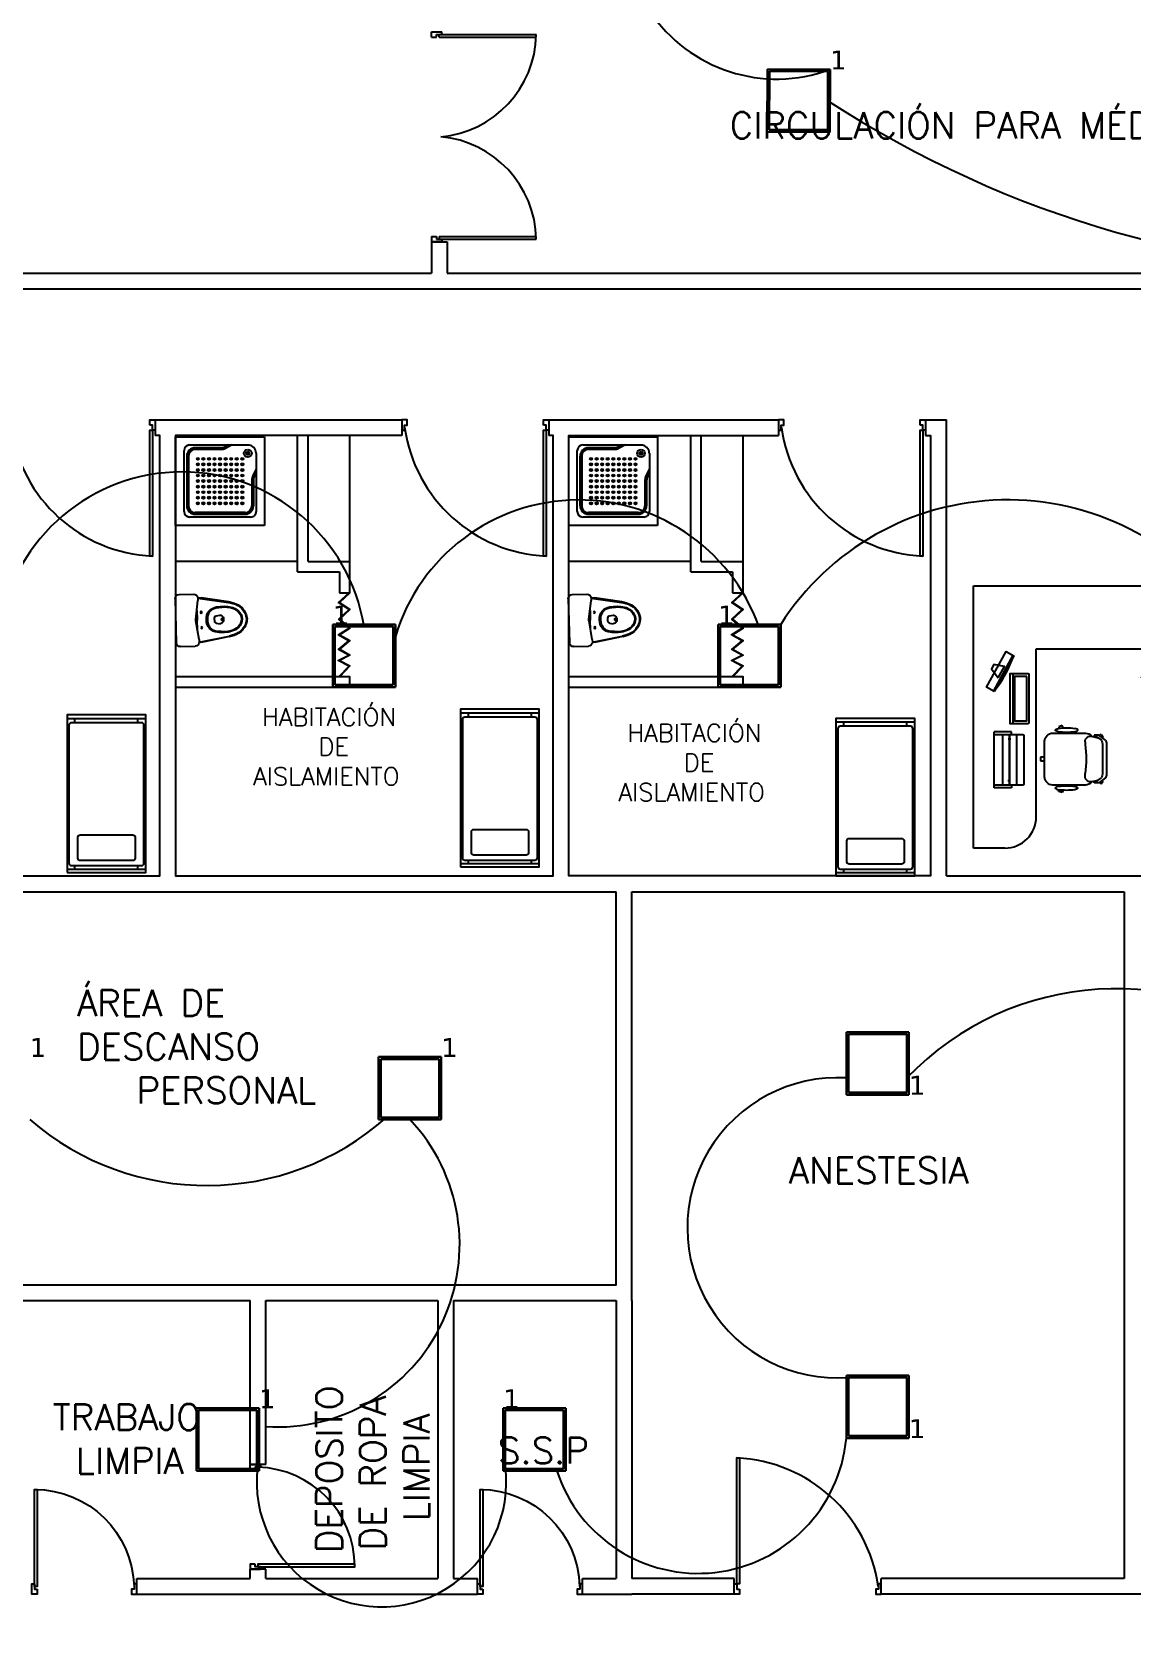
# Model space of a CAD drawing. Header units: metres. Extents: x -39 to 21688, y -24 to 9022.
# Drawn here: x 68.74 to 79.23, y 16.16 to 31.4 of the extents above; entities that cross this region are included whole.
import ezdxf

# ---------------------------------------------------------------- set-up
doc = ezdxf.new("R2010")
doc.units = ezdxf.units.M
doc.header["$MEASUREMENT"] = 0
for name, color, linetype in [('AN-TEXTO', 3, 'Continuous'), ('AR-MOBILIRIO', 1, 'Continuous'), ('AR-MUROS', 6, 'Continuous'), ('AR-PUERTAS', 2, 'Continuous'), ('AR-VENTANAS', 2, 'Continuous'), ('MOBILIARIO', 42, 'Continuous'), ('S.H.', 2, 'Continuous')]:
    doc.layers.add(name, color=color, linetype=linetype)
doc.layers.add('DLX_TERR_LUM', color=7, linetype='Continuous', true_color=0xffd400)
doc.layers.add('DLX_TERR_LUMKEY_IDX', color=7, linetype='Continuous', true_color=0x969696)
doc.layers.add('EQUIPO', color=1, linetype='Continuous', lineweight=0)
doc.styles.add('REGULAR-2.5', font='romans.shx', dxfattribs={"height": 2.5})
doc.styles.add('TableTextStyle', font='')
doc.styles.get('TableTextStyle').set_extended_font_data('VERDANA.TTF')

# ---------------------------------------------------------------- blocks, each defined once
blk = doc.blocks.new('AR-PUERTA 2')
at = {"layer": 'AR-PUERTAS', "linetype": 'Continuous'}
for points in [[(-1.354, -0.058), (-1.354, -0.008), (-1.329, -0.008), (-1.329, 0.042), (-1.379, 0.042), (-1.379, -0.058)], [(-0.029, -0.008), (-0.029, 0.042), (0.021, 0.042), (0.021, -0.058), (-0.004, -0.058), (-0.004, -0.008)], [(-0.004, -0.058), (-0.004, -1.258), (-0.029, -1.258), (-0.029, -0.058)]]:
    blk.add_lwpolyline(points, close=True, dxfattribs=at)
blk.add_arc((0.061, 0.169), 1.428, 188.1236, 267.3924, dxfattribs=at)
blk = doc.blocks.new('31643339')
at = {"layer": 'AR-MOBILIRIO'}
for p, q in [((0.038, 0.5), (0.038, -0.5)), ((1.95, 0.5), (1.95, -0.5)), ((0.038, 0.4), (0.087, 0.4)), ((1.9, 0.4), (1.95, 0.4)), ((0.038, -0.4), (0.087, -0.4)), ((1.9, -0.4), (1.95, -0.4))]:
    blk.add_line(p, q, dxfattribs=at)
blk.add_lwpolyline([(0, -0.5), (0, 0.5), (2, 0.5), (2, -0.5)], close=True, dxfattribs=at)
for points in [[(1.87, 0.475, -0.414214), (1.9, 0.445), (1.9, -0.445, -0.414214), (1.87, -0.475), (0.117, -0.475, -0.414214), (0.087, -0.445), (0.087, 0.445, -0.414214), (0.117, 0.475)], [(0.15, -0.332, 0.414214), (0.18, -0.362), (0.447, -0.362, 0.414214), (0.477, -0.332), (0.477, 0.333, 0.414214), (0.447, 0.363), (0.18, 0.363, 0.414214), (0.15, 0.333)]]:
    blk.add_lwpolyline(points, format="xyb", close=True, dxfattribs=at)
blk = doc.blocks.new('AR-PUERTA ACORDION')
at = {"layer": 'AR-PUERTAS'}
blk.add_lwpolyline([(-0.386, 0.049), (-0.288, -0.046), (-0.235, 0.057), (-0.185, -0.044), (-0.129, 0.054), (-0.046, -0.045), (0.01, 0.056), (0.073, -0.046), (0.158, 0.053), (0.252, -0.046), (0.317, 0.054), (0.41, -0.047), (0.41, -0.054), (0.318, 0.046), (0.253, -0.054), (0.158, 0.046), (0.072, -0.054), (0.01, 0.046), (-0.045, -0.054), (-0.128, 0.046), (-0.185, -0.054), (-0.235, 0.046), (-0.287, -0.054), (-0.39, 0.046)], close=True, dxfattribs=at)
blk = doc.blocks.new('O-27')
for p, q in [((-0.385, 0.173), (-0.385, -0.289)), ((-0.103, 0.183), (-0.375, 0.183)), ((-0.315, 0.183), (-0.315, -0.299)), ((-0.269, 0.183), (-0.269, 0.209)), ((-0.269, 0.209), (-0.103, 0.209)), ((-0.25, 0.183), (-0.25, 0.15)), ((-0.247, 0.183), (-0.247, 0.15)), ((-0.186, -0.299), (-0.186, 0.183)), ((-0.103, -0.324), (-0.103, 0.209)), ((-0.253, 0.15), (-0.253, 0.133)), ((-0.242, 0.15), (-0.253, 0.15)), ((-0.242, 0.133), (-0.253, 0.133)), ((-0.25, 0.133), (-0.25, -0.248)), ((-0.247, 0.133), (-0.247, -0.248)), ((-0.242, 0.15), (-0.242, 0.133)), ((-0.375, -0.299), (-0.103, -0.299)), ((-0.269, -0.299), (-0.269, -0.324)), ((-0.242, -0.248), (-0.253, -0.248)), ((-0.253, -0.265), (-0.253, -0.248)), ((-0.242, -0.265), (-0.253, -0.265)), ((-0.25, -0.265), (-0.25, -0.299)), ((-0.247, -0.265), (-0.247, -0.299)), ((-0.242, -0.265), (-0.242, -0.248)), ((-0.269, -0.324), (-0.103, -0.324))]:
    blk.add_line(p, q)
for centre, start, end in [((-0.375, 0.173), 90, 180), ((-0.375, -0.289), 180, 270)]:
    blk.add_arc(centre, 0.01, start, end)
blk = doc.blocks.new('A$C43F37C80')
at = {"layer": 'AR-MOBILIRIO'}
blk.add_line((0.15, 0.482), (0.15, 0), dxfattribs=at)
blk.add_lwpolyline([(0, 0.01), (0, 0.472, -0.414214), (0.01, 0.482), (0.18, 0.482), (0.18, 0), (0.01, 0, -0.414214), (0, 0.01, -1)], format="xyb", dxfattribs=at)
blk.add_lwpolyline([(0.02, 0.03), (0.136, 0.03), (0.136, 0.452), (0.02, 0.452)], close=True, dxfattribs=at)
blk = doc.blocks.new('A$C714463F3')
at = {"layer": 'AR-MOBILIRIO'}
blk.add_line((0.007, 0.036), (0.194, 0.376), dxfattribs=at)
blk.add_lwpolyline([(0.186, 0.38), (0.26, 0.34), (0.073, 0), (0, 0.04), (0.186, 0.38)], dxfattribs=at)
blk.add_lwpolyline([(0.148, 0.251), (0.089, 0.143), (0.189, 0.125), (0.211, 0.165)], close=True, dxfattribs=at)
blk.add_arc((1.157, -0.374), 1.229, 142.1836, 160.3243, dxfattribs=at)
blk = doc.blocks.new('Silla Ejecutiva 001')
at = {"layer": 'AR-MOBILIRIO'}
for p, q in [((-0.016, 0.59), (-0.016, 0.631)), ((-0.016, 0.631), (0.017, 0.631)), ((0.017, 0.631), (0.017, 0.59)), ((-0.319, 0.422), (-0.308, 0.455)), ((-0.297, 0.415), (-0.319, 0.422)), ((-0.308, 0.455), (-0.294, 0.45)), ((-0.257, 0.436), (-0.247, 0.433)), ((-0.247, 0.398), (-0.254, 0.4)), ((0.258, 0.436), (0.248, 0.433)), ((0.248, 0.398), (0.255, 0.4)), ((0.309, 0.455), (0.295, 0.45)), ((0.298, 0.415), (0.32, 0.422)), ((0.32, 0.422), (0.309, 0.455)), ((-0.164, 0.204), (-0.138, 0.204)), ((0.164, 0.204), (0.138, 0.204)), ((-0.224, 0.07), (-0.238, 0.051)), ((-0.238, 0.051), (-0.211, 0.031)), ((-0.226, 0.117), (-0.21, 0.117)), ((-0.226, 0.117), (-0.179, 0.049)), ((-0.226, 0.072), (-0.226, 0.117)), ((-0.18, 0.01), (-0.226, 0.072)), ((-0.214, 0.133), (-0.202, 0.083)), ((-0.211, 0.031), (-0.203, 0.041)), ((-0.143, 0), (0.143, 0)), ((-0.133, 0.038), (0.133, 0.038)), ((0.226, 0.117), (0.179, 0.049)), ((0.18, 0.01), (0.226, 0.072)), ((0.214, 0.133), (0.202, 0.083)), ((0.211, 0.031), (0.203, 0.041)), ((0.226, 0.117), (0.21, 0.117)), ((0.238, 0.051), (0.211, 0.031)), ((0.224, 0.07), (0.238, 0.051)), ((0.226, 0.072), (0.226, 0.117))]:
    blk.add_line(p, q, dxfattribs=at)
for points in [[(0.248, 0.202), (0.248, 0.513, 0.414214), (0.171, 0.59), (-0.17, 0.59, 0.414214), (-0.247, 0.513), (-0.247, 0.202, 0.235066), (-0.216, 0.141, 0.235066)], [(0.216, 0.14, 0.240352), (0.248, 0.202)]]:
    blk.add_lwpolyline(points, format="xyb", dxfattribs=at)
for centre, radius, start, end in [((0.256, 0.381), 0.554, 171.8383, 188.1617), ((-0.808, 0.381), 0.554, 351.8383, 8.1617), ((0.809, 0.381), 0.554, 171.8383, 188.1617), ((-0.255, 0.381), 0.554, 351.8383, 8.1617), ((-0.167, 0.153), 0.051, 86.8491, 202.9184), ((0, 1.174), 0.979, 261.9043, 278.0957), ((0.167, 0.153), 0.051, 337.0816, 93.1509), ((-0.139, 0.085), 0.0846, 241.0116, 267.0775), ((-0.136, 0.129), 0.0906, 242.0679, 272.1656), ((0.136, 0.129), 0.0906, 267.8344, 297.9321), ((0.139, 0.085), 0.0846, 272.9225, 298.9884)]:
    blk.add_arc(centre, radius, start, end, dxfattribs=at)
for centre, major_axis in [((-0.276, 0.389), (0, 0.0994)), ((0.277, 0.373), (0, -0.0994))]:
    blk.add_ellipse(centre, major_axis=major_axis, ratio=0.234586, start_param=-0.780502, end_param=0.780502, dxfattribs=at)
at = {"layer": 'AR-MOBILIRIO', "extrusion": (0, 0, -1)}
for centre, major_axis in [((0.277, 0.389), (0, 0.0994)), ((-0.276, 0.373), (0, -0.0994))]:
    blk.add_ellipse(centre, major_axis=major_axis, ratio=0.234586, start_param=-0.780502, end_param=0.780502, dxfattribs=at)
blk = doc.blocks.new('A$C7D407643')
at = {"layer": 'AR-MOBILIRIO'}
for p, q in [((0.025, 0.55), (0.025, 0.145)), ((0.15, 0.12), (0.15, 0.05)), ((0.2, 0.12), (0.2, 0.05))]:
    blk.add_line(p, q, dxfattribs=at)
for points in [[(0.35, 0), (0.35, 0.6), (0.3, 0.6), (0.3, 0.575), (0.05, 0.575), (0.05, 0.6), (0, 0.6), (0, 0)], [(0.3, 0.05), (0.3, 0.12), (0.05, 0.12), (0.05, 0.05)]]:
    blk.add_lwpolyline(points, close=True, dxfattribs=at)
blk.add_lwpolyline([(0.3, 0.575, -0.414214), (0.325, 0.55), (0.325, 0.145, -0.414214), (0.3, 0.12)], format="xyb", dxfattribs=at)
blk.add_arc((0.05, 0.145), 0.025, 180, 270, dxfattribs=at)
at = {"layer": 'MOBILIARIO'}
blk.add_arc((0.05, 0.55), 0.025, 90, 180, dxfattribs=at)
blk = doc.blocks.new('rr')
at = {"layer": 'AR-MOBILIRIO'}
for p, q in [((1888.613, 1035.56), (1888.613, 1038.06)), ((1888.613, 1038.06), (1891.563, 1038.06)), ((1891.563, 1038.06), (1891.563, 1037.76)), ((1889.213, 1035.86), (1889.213, 1037.46)), ((1889.213, 1037.46), (1891.263, 1037.46)), ((1888.913, 1035.56), (1888.613, 1035.56))]:
    blk.add_line(p, q, dxfattribs=at)
for centre in [(1891.263, 1037.76), (1888.913, 1035.86)]:
    blk.add_arc(centre, 0.3, 270, 360, dxfattribs=at)
at = {"layer": 'AR-MOBILIRIO', "xscale": -1, "rotation": 90}
blk.add_blockref('A$C7D407643', (1891.446, 1037.973), dxfattribs=at)
at = {"layer": 'AR-MOBILIRIO', "rotation": 180}
for name, p in [('A$C714463F3', (1888.998, 1037.435)), ('A$C43F37C80', (1889.143, 1037.227))]:
    blk.add_blockref(name, p, dxfattribs=at)
at = {"layer": 'AR-MOBILIRIO', "ltscale": 0.1}
blk.add_blockref('Silla Ejecutiva 001', (1890.537, 1036.758), dxfattribs=at)
at = {"layer": 'AR-MOBILIRIO', "ltscale": 0.1, "xscale": -1, "rotation": 90}
blk.add_blockref('Silla Ejecutiva 001', (1889.883, 1036.41), dxfattribs=at)
at = {"layer": 'AR-MOBILIRIO', "xscale": -1}
blk.add_blockref('O-27', (1888.709, 1036.46), dxfattribs=at)
blk = doc.blocks.new('111111')
at = {"layer": 'AR-PUERTAS', "linetype": 'Continuous'}
for p, q in [((254.317, 121.561), (254.317, 122.51)), ((254.342, 121.586), (254.342, 122.51)), ((256.267, 122.51), (256.242, 122.51)), ((256.242, 121.586), (256.242, 122.51)), ((256.267, 121.561), (256.267, 122.51)), ((254.292, 121.511), (254.292, 121.611)), ((254.317, 121.611), (254.292, 121.611)), ((254.342, 121.511), (254.292, 121.511)), ((254.342, 121.586), (254.317, 121.586)), ((254.342, 121.561), (254.317, 121.561)), ((254.342, 121.511), (254.342, 121.561)), ((256.242, 121.586), (256.267, 121.586)), ((256.242, 121.511), (256.242, 121.561)), ((256.242, 121.561), (256.267, 121.561)), ((256.242, 121.511), (256.292, 121.511)), ((256.267, 121.611), (256.292, 121.611)), ((256.292, 121.511), (256.292, 121.611))]:
    blk.add_line(p, q, dxfattribs=at)
for centre, start, end in [((254.297, 121.512), 5.0221, 88.847), ((256.287, 121.512), 91.153, 174.9779)]:
    blk.add_arc(centre, 0.999, start, end, dxfattribs=at)
blk = doc.blocks.new('AR-PUERTA 1')
at = {"layer": 'AR-PUERTAS', "linetype": 'Continuous'}
for points in [[(0.954, 0.033), (0.954, 0.958), (0.929, 0.958), (0.929, 0.033)], [(0.004, 0.058), (0.004, 0.008), (0.029, 0.008), (0.029, -0.042), (-0.021, -0.042), (-0.021, 0.058)], [(0.929, 0.008), (0.929, -0.042), (0.979, -0.042), (0.979, 0.058), (0.954, 0.058), (0.954, 0.008)]]:
    blk.add_lwpolyline(points, close=True, dxfattribs=at)
blk.add_arc((0.954, 0.008), 0.949, 89.9989, 178.4932, dxfattribs=at)
blk = doc.blocks.new('A$C05366594')
at = {"layer": 'AR-MOBILIRIO', "linetype": 'Continuous'}
for p, q in [((0, 0), (0, 0.72)), ((0, 0.72), (0.72, 0.72)), ((0.113, 0.653), (0.585, 0.653)), ((0.428, 0.653), (0.397, 0.637)), ((0.72, 0.72), (0.72, 0)), ((0.068, 0.113), (0.068, 0.608)), ((0.09, 0.563), (0.09, 0.158)), ((0.367, 0.63), (0.158, 0.63)), ((0.653, 0.585), (0.653, 0.113)), ((0.653, 0.428), (0.637, 0.397)), ((0.63, 0.367), (0.63, 0.158)), ((0.72, 0), (0, 0)), ((0.608, 0.068), (0.113, 0.068)), ((0.563, 0.09), (0.158, 0.09))]:
    blk.add_line(p, q, dxfattribs=at)
at = {"layer": 'AR-MOBILIRIO', "color": 250}
for p, q in [((0.458, 0.653), (0.403, 0.625)), ((0.104, 0.563), (0.104, 0.158)), ((0.367, 0.617), (0.158, 0.617)), ((0.653, 0.458), (0.625, 0.403)), ((0.617, 0.367), (0.617, 0.158)), ((0.563, 0.104), (0.158, 0.104))]:
    blk.add_line(p, q, dxfattribs=at)
at = {"layer": 'AR-MOBILIRIO', "linetype": 'Continuous'}
for centre, major_axis, start_param, end_param in [((0.113, 0.608), (0.0318, 0.0318), 0.785398, 2.356194), ((0.585, 0.585), (0.0477, 0.0477), 5.497787, 7.068583), ((0.158, 0.563), (0.0477, 0.0477), 0.785398, 2.356194), ((0.367, 0.698), (0.0477, 0.0477), 3.926991, 4.390638), ((0.698, 0.367), (-0.0477, 0.0477), 0.321751, 0.785398), ((0.158, 0.158), (-0.0477, 0.0477), 0.785398, 2.356194), ((0.158, 0.158), (-0.0477, 0.0477), 0.785398, 2.356194), ((0.563, 0.158), (0.0477, 0.0477), 3.926991, 5.497787), ((0.113, 0.113), (-0.0318, 0.0318), 0.785398, 2.356194), ((0.608, 0.113), (-0.0318, 0.0318), 2.356194, 3.926991)]:
    blk.add_ellipse(centre, major_axis=major_axis, ratio=1, start_param=start_param, end_param=end_param, dxfattribs=at)
at = {"layer": 'AR-MOBILIRIO', "color": 250}
for centre, major_axis, start_param, end_param in [((0.158, 0.563), (-0.0382, 0.0382), -0.785398, 0.785398), ((0.18, 0.54), (-0.00636, 0.00636), -0.785398, 5.497787), ((0.225, 0.54), (0.00636, 0.00636), 0.785398, 7.068583), ((0.27, 0.54), (0.00636, 0.00636), 0.785398, 7.068583), ((0.315, 0.54), (-0.00636, 0.00636), -0.785398, 5.497787), ((0.36, 0.54), (-0.00636, 0.00636), -0.785398, 5.497787), ((0.367, 0.698), (0.0573, 0.0573), 3.926991, 4.390638), ((0.405, 0.54), (-0.00636, 0.00636), -0.785398, 5.497787), ((0.45, 0.54), (0.00636, 0.00636), 0.785398, 7.068583), ((0.495, 0.54), (0.00636, 0.00636), 0.785398, 7.068583), ((0.54, 0.54), (-0.00636, 0.00636), -0.785398, 5.497787), ((0.585, 0.585), (0.0223, 0.0223), 0.785398, 7.068583), ((0.585, 0.585), (-0.00955, 0.00955), -0.785398, 5.497787), ((0.576, 0.585), (0.00286, 0.00286), 0.785398, 7.068583), ((0.581, 0.592), (0.00286, 0.00286), 0.785398, 7.068583), ((0.581, 0.578), (0.00286, 0.00286), 0.785398, 7.068583), ((0.589, 0.592), (0.00286, 0.00286), 0.785398, 7.068583), ((0.589, 0.578), (0.00286, 0.00286), 0.785398, 7.068583), ((0.594, 0.585), (0.00286, 0.00286), 0.785398, 7.068583), ((0.18, 0.495), (-0.00636, 0.00636), -0.785398, 5.497787), ((0.18, 0.45), (-0.00636, 0.00636), -0.785398, 5.497787), ((0.18, 0.405), (-0.00636, 0.00636), -0.785398, 5.497787), ((0.225, 0.495), (0.00636, 0.00636), 0.785398, 7.068583), ((0.225, 0.45), (0.00636, 0.00636), 0.785398, 7.068583), ((0.225, 0.405), (0.00636, 0.00636), 0.785398, 7.068583), ((0.27, 0.495), (0.00636, 0.00636), 0.785398, 7.068583), ((0.27, 0.45), (0.00636, 0.00636), 0.785398, 7.068583), ((0.27, 0.405), (0.00636, 0.00636), 0.785398, 7.068583), ((0.315, 0.495), (-0.00636, 0.00636), -0.785398, 5.497787), ((0.315, 0.45), (-0.00636, 0.00636), -0.785398, 5.497787), ((0.315, 0.405), (-0.00636, 0.00636), -0.785398, 5.497787), ((0.36, 0.495), (-0.00636, 0.00636), -0.785398, 5.497787), ((0.36, 0.45), (-0.00636, 0.00636), -0.785398, 5.497787), ((0.36, 0.405), (-0.00636, 0.00636), -0.785398, 5.497787), ((0.405, 0.495), (-0.00636, 0.00636), -0.785398, 5.497787), ((0.405, 0.45), (-0.00636, 0.00636), -0.785398, 5.497787), ((0.405, 0.405), (-0.00636, 0.00636), -0.785398, 5.497787), ((0.45, 0.495), (0.00636, 0.00636), 0.785398, 7.068583), ((0.45, 0.45), (0.00636, 0.00636), 0.785398, 7.068583), ((0.45, 0.405), (0.00636, 0.00636), 0.785398, 7.068583), ((0.495, 0.495), (0.00636, 0.00636), 0.785398, 7.068583), ((0.495, 0.45), (0.00636, 0.00636), 0.785398, 7.068583), ((0.495, 0.405), (0.00636, 0.00636), 0.785398, 7.068583), ((0.54, 0.495), (-0.00636, 0.00636), -0.785398, 5.497787), ((0.54, 0.45), (-0.00636, 0.00636), -0.785398, 5.497787), ((0.54, 0.405), (-0.00636, 0.00636), -0.785398, 5.497787), ((0.698, 0.367), (-0.0573, 0.0573), 0.321751, 0.785398), ((0.18, 0.36), (-0.00636, 0.00636), -0.785398, 5.497787), ((0.18, 0.315), (-0.00636, 0.00636), -0.785398, 5.497787), ((0.18, 0.27), (-0.00636, 0.00636), -0.785398, 5.497787), ((0.225, 0.36), (0.00636, 0.00636), 0.785398, 7.068583), ((0.225, 0.315), (0.00636, 0.00636), 0.785398, 7.068583), ((0.225, 0.27), (0.00636, 0.00636), 0.785398, 7.068583), ((0.27, 0.36), (0.00636, 0.00636), 0.785398, 7.068583), ((0.27, 0.315), (0.00636, 0.00636), 0.785398, 7.068583), ((0.27, 0.27), (0.00636, 0.00636), 0.785398, 7.068583), ((0.315, 0.36), (-0.00636, 0.00636), -0.785398, 5.497787), ((0.315, 0.315), (-0.00636, 0.00636), -0.785398, 5.497787), ((0.315, 0.27), (-0.00636, 0.00636), -0.785398, 5.497787), ((0.36, 0.36), (-0.00636, 0.00636), -0.785398, 5.497787), ((0.36, 0.315), (-0.00636, 0.00636), -0.785398, 5.497787), ((0.36, 0.27), (-0.00636, 0.00636), -0.785398, 5.497787), ((0.405, 0.36), (-0.00636, 0.00636), -0.785398, 5.497787), ((0.405, 0.315), (-0.00636, 0.00636), -0.785398, 5.497787), ((0.405, 0.27), (-0.00636, 0.00636), -0.785398, 5.497787), ((0.45, 0.36), (0.00636, 0.00636), 0.785398, 7.068583), ((0.45, 0.315), (0.00636, 0.00636), 0.785398, 7.068583), ((0.45, 0.27), (0.00636, 0.00636), 0.785398, 7.068583), ((0.495, 0.36), (0.00636, 0.00636), 0.785398, 7.068583), ((0.495, 0.315), (0.00636, 0.00636), 0.785398, 7.068583), ((0.495, 0.27), (0.00636, 0.00636), 0.785398, 7.068583), ((0.54, 0.36), (-0.00636, 0.00636), -0.785398, 5.497787), ((0.54, 0.315), (-0.00636, 0.00636), -0.785398, 5.497787), ((0.54, 0.27), (-0.00636, 0.00636), -0.785398, 5.497787), ((0.158, 0.158), (-0.0382, 0.0382), 0.785398, 2.356194), ((0.158, 0.158), (0.0382, 0.0382), 2.356194, 3.926991), ((0.18, 0.225), (-0.00636, 0.00636), -0.785398, 5.497787), ((0.18, 0.18), (-0.00636, 0.00636), -0.785398, 5.497787), ((0.225, 0.225), (0.00636, 0.00636), 0.785398, 7.068583), ((0.225, 0.18), (0.00636, 0.00636), 0.785398, 7.068583), ((0.27, 0.225), (0.00636, 0.00636), 0.785398, 7.068583), ((0.27, 0.18), (0.00636, 0.00636), 0.785398, 7.068583), ((0.315, 0.225), (-0.00636, 0.00636), -0.785398, 5.497787), ((0.315, 0.18), (-0.00636, 0.00636), -0.785398, 5.497787), ((0.36, 0.225), (-0.00636, 0.00636), -0.785398, 5.497787), ((0.36, 0.18), (-0.00636, 0.00636), -0.785398, 5.497787), ((0.405, 0.225), (-0.00636, 0.00636), -0.785398, 5.497787), ((0.405, 0.18), (-0.00636, 0.00636), -0.785398, 5.497787), ((0.45, 0.225), (0.00636, 0.00636), 0.785398, 7.068583), ((0.45, 0.18), (0.00636, 0.00636), 0.785398, 7.068583), ((0.495, 0.225), (0.00636, 0.00636), 0.785398, 7.068583), ((0.495, 0.18), (0.00636, 0.00636), 0.785398, 7.068583), ((0.54, 0.225), (-0.00636, 0.00636), -0.785398, 5.497787), ((0.54, 0.18), (-0.00636, 0.00636), -0.785398, 5.497787), ((0.563, 0.158), (0.0382, 0.0382), 3.926991, 5.497787)]:
    blk.add_ellipse(centre, major_axis=major_axis, ratio=1, start_param=start_param, end_param=end_param, dxfattribs=at)
blk = doc.blocks.new('1p-toppiece')
at = {"layer": 'AR-MOBILIRIO'}
for p, q in [((-0.532, 0.174), (-0.265, 0.22)), ((-0.232, 0.219), (-0.531, 0.169)), ((-0.232, 0.22), (-0.232, 0.195)), ((-0.205, 0.008), (-0.232, 0.195)), ((-0.047, 0.26), (-0.192, 0.26)), ((-0.007, 0.22), (-0.007, -0.214)), ((-0.485, 0.003), (-0.485, 0.003)), ((-0.485, 0.003), (-0.485, 0.003)), ((-0.485, 0.003), (-0.485, 0.003)), ((-0.485, 0.003), (-0.485, 0.003)), ((-0.485, 0.003), (-0.485, 0.003)), ((-0.485, 0.003), (-0.485, 0.003)), ((-0.485, 0.003), (-0.485, 0.003)), ((-0.485, 0.003), (-0.485, 0.003)), ((-0.406, 0.039), (-0.443, 0.044)), ((-0.218, 0.098), (-0.218, 0.003)), ((-0.218, -0.093), (-0.218, 0.003)), ((-0.406, -0.034), (-0.443, -0.039)), ((-0.232, -0.189), (-0.205, -0.003)), ((-0.532, -0.169), (-0.265, -0.215)), ((-0.232, -0.214), (-0.531, -0.163)), ((-0.232, -0.189), (-0.232, -0.214)), ((-0.047, -0.254), (-0.192, -0.254))]:
    blk.add_line(p, q, dxfattribs=at)
blk.add_lwpolyline([(-0.467, -0.009, 0.139005), (-0.464, -0.009, 0.107089), (-0.461, -0.006, 0.080212), (-0.46, -0.002, 0.06796), (-0.459, 0.003, 0.06796), (-0.46, 0.007, 0.080212), (-0.461, 0.011, 0.107089), (-0.464, 0.014, 0.139005), (-0.467, 0.015, 0.139005), (-0.47, 0.014, 0.107089), (-0.473, 0.011, 0.080212), (-0.474, 0.007, 0.06796), (-0.475, 0.003, 0.06796), (-0.474, -0.002, 0.080212), (-0.473, -0.006, 0.107089), (-0.47, -0.009, 0.139005)], format="xyb", close=True, dxfattribs=at)
for centre in [(-0.26, 0.078), (-0.26, -0.072)]:
    blk.add_circle(centre, 0.008, dxfattribs=at)
for centre, radius, start, end in [((-0.518, -0.034), 0.206, 106.927, 136.493), ((-0.518, -0.034), 0.2, 106.5054, 136.1127), ((-0.482, -0.117), 0.296, 99.7929, 108.8085), ((-0.482, -0.12), 0.292, 99.5848, 108.4322), ((-0.24, 0.073), 0.15, 87.0389, 99.7929), ((-0.192, 0.22), 0.04, 90, 180), ((-0.047, 0.22), 0.04, 0, 90), ((-0.545, -0.004), 0.165, 137.5273, 177.8064), ((-0.545, 0.009), 0.165, 182.1936, 222.4727), ((-0.545, -0.004), 0.159, 137.1746, 177.7477), ((-0.545, 0.009), 0.159, 182.2523, 222.8254), ((-0.541, -0.003), 0.122, 134.1142, 177.24), ((-0.541, 0.008), 0.122, 182.76, 225.8858), ((-0.541, -0.003), 0.115, 133.4423, 177.1285), ((-0.541, 0.008), 0.115, 182.8715, 226.5577), ((-0.519, -0.031), 0.157, 102.7254, 132.8308), ((-0.52, -0.03), 0.15, 101.8667, 132.1155), ((-0.482, -0.148), 0.279, 90.6669, 104.9929), ((-0.482, -0.156), 0.281, 90.6819, 104.1933), ((-0.474, -0.297), 0.428, 81.7587, 91.4179), ((-0.488, -0.362), 0.487, 81.705, 89.6761), ((-0.434, 0.003), 0.0456, 126.1832, 180), ((-0.434, 0.003), 0.0456, 180, 233.8168), ((-0.447, 0.019), 0.025, 82.2348, 126.1832), ((-0.434, -0.002), 0.123, 44.007, 82.2929), ((-0.431, -0.004), 0.132, 44.3018, 82.295), ((-0.408, 0.024), 0.015, 13.7696, 82.2348), ((-0.495, 0.003), 0.105, 0, 13.7696), ((-0.495, 0.003), 0.105, 346.2304, 0), ((-0.46, 0.006), 0.138, 358.6352, 34.0042), ((-0.46, -0.001), 0.138, 325.9958, 1.3648), ((-0.441, 0.008), 0.132, 357.4666, 37.446), ((-0.441, -0.003), 0.132, 322.554, 2.5334), ((-0.244, 0.003), 0.04, 351.6776, 8.3142), ((-0.518, 0.039), 0.206, 223.507, 253.073), ((-0.518, 0.039), 0.2, 223.8873, 253.4946), ((-0.519, 0.036), 0.157, 227.1692, 257.2746), ((-0.52, 0.036), 0.15, 227.8845, 258.1333), ((-0.482, 0.125), 0.292, 251.5678, 260.4152), ((-0.482, 0.153), 0.279, 255.0071, 269.3331), ((-0.482, 0.161), 0.281, 255.8067, 269.3181), ((-0.488, 0.368), 0.487, 270.3239, 278.295), ((-0.474, 0.302), 0.428, 268.5821, 278.2413), ((-0.447, -0.014), 0.025, 233.8168, 277.7652), ((-0.434, 0.007), 0.123, 277.7071, 315.993), ((-0.431, 0.009), 0.132, 277.705, 315.6982), ((-0.408, -0.019), 0.015, 277.7652, 346.2304), ((-0.482, 0.122), 0.296, 251.1915, 260.2071), ((-0.24, -0.067), 0.15, 260.2071, 272.966), ((-0.192, -0.214), 0.04, 180, 270), ((-0.047, -0.214), 0.04, 270, 360)]:
    blk.add_arc(centre, radius, start, end, dxfattribs=at)

msp = doc.modelspace()

# ---------------------------------------------------------------- linework, layer by layer
at = {"layer": 'AR-MUROS'}
for p, q in [((72.54777, 29.39947), (72.69777, 29.39947)), ((62.45866, 29.10006), (72.54777, 29.10006)), ((72.69777, 29.10006), (83.0896, 29.10006)), ((62.60866, 28.95006), (82.9396, 28.95006)), ((77.45866, 23.35006), (77.45866, 27.70006)), ((71.2716, 26.25006), (71.2716, 27.55006)), ((71.3716, 26.35006), (71.3716, 27.55006)), ((71.77072, 26.35006), (71.77072, 27.55006)), ((75.0216, 26.25006), (75.0216, 27.55006)), ((75.1216, 26.35006), (75.1216, 27.55006)), ((75.52072, 26.35006), (75.52072, 27.55006)), ((71.67072, 26.25006), (71.67072, 26.05006)), ((71.77072, 26.05006), (71.77072, 26.35006)), ((75.42072, 26.25006), (75.42072, 26.05006)), ((75.52072, 26.05006), (75.52072, 26.35006)), ((71.67072, 26.05006), (71.77072, 26.05006)), ((75.42072, 26.05006), (75.52072, 26.05006)), ((66.45866, 23.20006), (69.95866, 23.20006)), ((69.95866, 23.20006), (73.70866, 23.20006)), ((73.70866, 23.20006), (74.30866, 23.20006)), ((74.45866, 23.20006), (77.45866, 23.20006))]:
    msp.add_line(p, q, dxfattribs=at)
for points in [[(72.54777, 29.39947), (72.54777, 29.10006)], [(72.69777, 29.39947), (72.69777, 29.10006)], [(69.91248, 27.70006), (69.95866, 27.70006), (72.26607, 27.70006)], [(69.91248, 27.70006), (69.91248, 27.55006)], [(72.26607, 27.70006), (72.26607, 27.55006)], [(73.66607, 27.70006), (73.70866, 27.70006), (75.85861, 27.70006)], [(73.66607, 27.70006), (73.66607, 27.55006)], [(75.85861, 27.70006), (75.85861, 27.55006)], [(77.25861, 27.70006), (77.45866, 27.70006)], [(77.25861, 27.70006), (77.25861, 27.55006)], [(68.51248, 27.55006), (66.35866, 27.55006), (66.35866, 23.35006), (69.95866, 23.35006), (69.95866, 27.55006), (69.91248, 27.55006)], [(72.26607, 27.55006), (70.10866, 27.55006), (70.10866, 23.35006), (73.70866, 23.35006), (73.70866, 27.55006), (73.66607, 27.55006)], [(77.25861, 27.55006), (77.30866, 27.55006), (77.30866, 23.35006), (73.85866, 23.35006), (73.85866, 27.55006), (75.85861, 27.55006)], [(71.2716, 26.35006), (70.10866, 26.35006)], [(71.2716, 26.25006), (71.67072, 26.25006)], [(71.3716, 26.35006), (71.77072, 26.35006)], [(75.0216, 26.35006), (73.85866, 26.35006)], [(75.0216, 26.25006), (75.42072, 26.25006)], [(75.1216, 26.35006), (75.52072, 26.35006)], [(70.10866, 25.15006), (71.77072, 25.15006), (71.77072, 25.25006), (70.10866, 25.25006)], [(73.85866, 25.15006), (75.52072, 25.15006), (75.52072, 25.25006), (73.85866, 25.25006)], [(77.45866, 23.35006), (82.9396, 23.35006)], [(66.45866, 23.20006), (74.30866, 23.20006)], [(68.45866, 19.45006), (74.30866, 19.45006), (74.30866, 23.20006)], [(74.45866, 19.30006), (74.45866, 23.20006)], [(74.46015, 23.20006), (79.15463, 23.20006)], [(79.15463, 23.20006), (79.15463, 16.65006)], [(68.60866, 19.30006), (70.81866, 19.30006)], [(70.81866, 17.73748), (70.81866, 19.30006)], [(70.96866, 19.30006), (72.60866, 19.30006)], [(70.96866, 17.73748), (70.96866, 19.30006)], [(72.60866, 19.30006), (72.60866, 16.65006)], [(72.75866, 19.30006), (74.30866, 19.30006)], [(72.75866, 19.30006), (72.75866, 16.65006)], [(74.30866, 19.30006), (74.30866, 16.65006)], [(74.45866, 19.30006), (74.45866, 16.65006)], [(70.96866, 17.73748), (70.81866, 17.73748)], [(69.73826, 16.65006), (70.81866, 16.65006)], [(69.73826, 16.50006), (69.73826, 16.65006)], [(70.81866, 16.65006), (70.81866, 16.73748)], [(70.96866, 16.73748), (70.81866, 16.73748)], [(70.96866, 16.65006), (70.96866, 16.73748)], [(70.96866, 16.65006), (72.60866, 16.65006)], [(72.75866, 16.65006), (72.98717, 16.65006)], [(72.98717, 16.50006), (72.98717, 16.65006)], [(73.98717, 16.65006), (74.30866, 16.65006)], [(73.98717, 16.50006), (73.98717, 16.65006)], [(75.43638, 16.65006), (74.45866, 16.65006)], [(75.43638, 16.50006), (75.43638, 16.65006)], [(79.15463, 16.65006), (76.83638, 16.65006)], [(76.83638, 16.50006), (76.83638, 16.65006)], [(69.73826, 16.50006), (72.98717, 16.50006)], [(73.98717, 16.50006), (74.45866, 16.50006)], [(75.43638, 16.50006), (74.45866, 16.50006)], [(83.0896, 16.50006), (76.83638, 16.50006)]]:
    msp.add_lwpolyline(points, dxfattribs=at)
at = {"layer": 'AR-PUERTAS'}
msp.add_circle((74.88973, 28.38769), 40.08066, dxfattribs=at)
at = {"layer": 'AR-VENTANAS'}
for centre, radius, start, end in [((75.84008, 32.4048), 1.45446, 136.641321, 290.491574), ((81.88429, 39.2866), 10.19049, 236.960725, 304.367864), ((70.16972, 25.44424), 1.75891, 9.307908, 170.692092), ((73.953, 25.11035), 1.82605, 19.793825, 165.643055), ((78.04478, 24.36842), 2.56825, 35.149047, 147.489991), ((79.08156, 19.50225), 2.77322, 51.149883, 136.140018), ((76.42086, 19.99436), 1.43193, 86.632565, 274.169302), ((70.40648, 22.9826), 2.58487, 229.170952, 311.502555), ((71.07903, 19.83331), 1.73833, 266.359577, 43.355941), ((75.09232, 18.11739), 1.41845, 198.099296, 354.816002), ((72.07183, 17.5702), 1.19053, 168.800498, 7.576258)]:
    msp.add_arc(centre, radius, start, end, dxfattribs=at)
at = {"layer": 'DLX_TERR_LUM'}
for points in [[(75.75224, 31.04426, 0), (75.75035, 30.44726, 0)], [(75.75035, 30.44726, 0), (75.75224, 31.04426, 0)], [(75.75035, 30.44726, 0), (75.75224, 31.04426, 0)], [(75.75224, 31.04426, 0), (75.75035, 30.44726, 0)], [(76.34924, 31.04237, 0), (75.75224, 31.04426, 0)], [(75.75224, 31.04426, 0), (75.75224, 31.04426, 0)], [(75.75224, 31.04426, 0), (76.34924, 31.04237, 0)], [(75.75224, 31.04426, 0), (75.75224, 31.04426, 0)], [(75.75224, 31.04426, 0), (76.34924, 31.04237, 0)], [(76.34924, 31.04237, 0), (75.75224, 31.04426, 0)], [(75.77218, 31.0242, 0), (75.77042, 30.4672, 0)], [(75.77042, 30.4672, 0), (75.77218, 31.0242, 0)], [(76.32918, 31.02244, 0), (75.77218, 31.0242, 0)], [(75.77218, 31.0242, 0), (76.32918, 31.02244, 0)], [(76.32742, 30.46544, 0), (76.32918, 31.02244, 0)], [(76.32918, 31.02244, 0), (76.32742, 30.46544, 0)], [(76.34735, 30.44538, 0), (76.34924, 31.04237, 0)], [(76.34924, 31.04237, 0), (76.34735, 30.44538, 0)], [(76.34924, 31.04237, 0), (76.34735, 30.44538, 0)], [(76.34735, 30.44538, 0), (76.34924, 31.04237, 0)], [(76.34924, 31.04237, 0), (76.34924, 31.04237, 0)], [(76.34924, 31.04237, 0), (76.34924, 31.04237, 0)], [(75.75035, 30.44726, 0), (75.75035, 30.44726, 0)], [(75.75035, 30.44726, 0), (76.34735, 30.44538, 0)], [(76.34735, 30.44538, 0), (75.75035, 30.44726, 0)], [(75.75035, 30.44726, 0), (75.75035, 30.44726, 0)], [(76.34735, 30.44538, 0), (75.75035, 30.44726, 0)], [(75.75035, 30.44726, 0), (76.34735, 30.44538, 0)], [(75.77042, 30.4672, 0), (76.32742, 30.46544, 0)], [(76.32742, 30.46544, 0), (75.77042, 30.4672, 0)], [(76.34735, 30.44538, 0), (76.34735, 30.44538, 0)], [(76.34735, 30.44538, 0), (76.34735, 30.44538, 0)], [(72.20397, 25.74872, 0), (71.60697, 25.74872, 0)], [(71.60697, 25.74872, 0), (71.60697, 25.74872, 0)], [(71.60697, 25.74872, 0), (72.20397, 25.74872, 0)], [(71.60697, 25.74872, 0), (71.60697, 25.15172, 0)], [(71.60697, 25.15172, 0), (71.60697, 25.74872, 0)], [(71.60697, 25.74872, 0), (71.60697, 25.74872, 0)], [(71.60697, 25.15172, 0), (71.60697, 25.74872, 0)], [(71.60697, 25.74872, 0), (72.20397, 25.74872, 0)], [(71.60697, 25.74872, 0), (71.60697, 25.15172, 0)], [(72.20397, 25.74872, 0), (71.60697, 25.74872, 0)], [(72.18398, 25.72872, 0), (71.62697, 25.72872, 0)], [(71.62697, 25.72872, 0), (71.62697, 25.17172, 0)], [(71.62697, 25.72872, 0), (72.18398, 25.72872, 0)], [(71.62697, 25.17172, 0), (71.62697, 25.72872, 0)], [(72.18398, 25.17172, 0), (72.18398, 25.72872, 0)], [(72.18398, 25.72872, 0), (72.18398, 25.17172, 0)], [(72.20397, 25.74872, 0), (72.20397, 25.74872, 0)], [(72.20397, 25.15172, 0), (72.20397, 25.74872, 0)], [(72.20397, 25.74872, 0), (72.20397, 25.74872, 0)], [(72.20397, 25.74872, 0), (72.20397, 25.15172, 0)], [(72.20397, 25.74872, 0), (72.20397, 25.15172, 0)], [(72.20397, 25.15172, 0), (72.20397, 25.74872, 0)], [(75.87898, 25.74872, 0), (75.28197, 25.74872, 0)], [(75.28197, 25.74872, 0), (75.28197, 25.74872, 0)], [(75.28197, 25.74872, 0), (75.87898, 25.74872, 0)], [(75.28197, 25.74872, 0), (75.28197, 25.15172, 0)], [(75.28197, 25.15172, 0), (75.28197, 25.74872, 0)], [(75.28197, 25.74872, 0), (75.28197, 25.74872, 0)], [(75.28197, 25.15172, 0), (75.28197, 25.74872, 0)], [(75.28197, 25.74872, 0), (75.87898, 25.74872, 0)], [(75.28197, 25.74872, 0), (75.28197, 25.15172, 0)], [(75.87898, 25.74872, 0), (75.28197, 25.74872, 0)], [(75.85898, 25.72872, 0), (75.30197, 25.72872, 0)], [(75.30197, 25.72872, 0), (75.30197, 25.17172, 0)], [(75.30197, 25.72872, 0), (75.85898, 25.72872, 0)], [(75.30197, 25.17172, 0), (75.30197, 25.72872, 0)], [(75.85898, 25.17172, 0), (75.85898, 25.72872, 0)], [(75.85898, 25.72872, 0), (75.85898, 25.17172, 0)], [(75.87898, 25.74872, 0), (75.87898, 25.74872, 0)], [(75.87898, 25.15172, 0), (75.87898, 25.74872, 0)], [(75.87898, 25.74872, 0), (75.87898, 25.74872, 0)], [(75.87898, 25.74872, 0), (75.87898, 25.15172, 0)], [(75.87898, 25.74872, 0), (75.87898, 25.15172, 0)], [(75.87898, 25.15172, 0), (75.87898, 25.74872, 0)], [(71.60697, 25.15172, 0), (71.60697, 25.15172, 0)], [(71.60697, 25.15172, 0), (72.20397, 25.15172, 0)], [(72.20397, 25.15172, 0), (71.60697, 25.15172, 0)], [(71.60697, 25.15172, 0), (71.60697, 25.15172, 0)], [(72.20397, 25.15172, 0), (71.60697, 25.15172, 0)], [(71.60697, 25.15172, 0), (72.20397, 25.15172, 0)], [(71.62697, 25.17172, 0), (72.18398, 25.17172, 0)], [(72.18398, 25.17172, 0), (71.62697, 25.17172, 0)], [(72.20397, 25.15172, 0), (72.20397, 25.15172, 0)], [(72.20397, 25.15172, 0), (72.20397, 25.15172, 0)], [(75.28197, 25.15172, 0), (75.28197, 25.15172, 0)], [(75.28197, 25.15172, 0), (75.87898, 25.15172, 0)], [(75.87898, 25.15172, 0), (75.28197, 25.15172, 0)], [(75.28197, 25.15172, 0), (75.28197, 25.15172, 0)], [(75.87898, 25.15172, 0), (75.28197, 25.15172, 0)], [(75.28197, 25.15172, 0), (75.87898, 25.15172, 0)], [(75.30197, 25.17172, 0), (75.85898, 25.17172, 0)], [(75.85898, 25.17172, 0), (75.30197, 25.17172, 0)], [(75.87898, 25.15172, 0), (75.87898, 25.15172, 0)], [(75.87898, 25.15172, 0), (75.87898, 25.15172, 0)], [(77.10197, 21.86122, 0), (76.50497, 21.86122, 0)], [(76.50497, 21.86122, 0), (76.50497, 21.86122, 0)], [(76.50497, 21.86122, 0), (77.10197, 21.86122, 0)], [(76.50497, 21.86122, 0), (76.50497, 21.26422, 0)], [(76.50497, 21.26422, 0), (76.50497, 21.86122, 0)], [(76.50497, 21.86122, 0), (76.50497, 21.86122, 0)], [(76.50497, 21.26422, 0), (76.50497, 21.86122, 0)], [(76.50497, 21.86122, 0), (77.10197, 21.86122, 0)], [(77.10197, 21.86122, 0), (76.50497, 21.86122, 0)], [(76.50497, 21.86122, 0), (76.50497, 21.26422, 0)], [(77.08197, 21.84122, 0), (76.52496, 21.84122, 0)], [(76.52496, 21.84122, 0), (76.52496, 21.28422, 0)], [(76.52496, 21.28422, 0), (76.52496, 21.84122, 0)], [(76.52496, 21.84122, 0), (77.08197, 21.84122, 0)], [(77.08197, 21.28422, 0), (77.08197, 21.84122, 0)], [(77.08197, 21.84122, 0), (77.08197, 21.28422, 0)], [(77.10197, 21.26422, 0), (77.10197, 21.86122, 0)], [(77.10197, 21.86122, 0), (77.10197, 21.86122, 0)], [(77.10197, 21.86122, 0), (77.10197, 21.26422, 0)], [(77.10197, 21.86122, 0), (77.10197, 21.86122, 0)], [(77.10197, 21.86122, 0), (77.10197, 21.26422, 0)], [(77.10197, 21.26422, 0), (77.10197, 21.86122, 0)], [(72.64147, 21.62372, 0), (72.04447, 21.62372, 0)], [(72.04447, 21.62372, 0), (72.04447, 21.62372, 0)], [(72.04447, 21.62372, 0), (72.64147, 21.62372, 0)], [(72.04447, 21.62372, 0), (72.04447, 21.02672, 0)], [(72.04447, 21.02672, 0), (72.04447, 21.62372, 0)], [(72.04447, 21.62372, 0), (72.04447, 21.62372, 0)], [(72.04447, 21.02672, 0), (72.04447, 21.62372, 0)], [(72.04447, 21.62372, 0), (72.64147, 21.62372, 0)], [(72.64147, 21.62372, 0), (72.04447, 21.62372, 0)], [(72.04447, 21.62372, 0), (72.04447, 21.02672, 0)], [(72.62148, 21.60372, 0), (72.06447, 21.60372, 0)], [(72.06447, 21.60372, 0), (72.06447, 21.04672, 0)], [(72.06447, 21.04672, 0), (72.06447, 21.60372, 0)], [(72.06447, 21.60372, 0), (72.62148, 21.60372, 0)], [(72.62148, 21.04672, 0), (72.62148, 21.60372, 0)], [(72.62148, 21.60372, 0), (72.62148, 21.04672, 0)], [(72.64147, 21.02672, 0), (72.64147, 21.62372, 0)], [(72.64147, 21.62372, 0), (72.64147, 21.62372, 0)], [(72.64147, 21.62372, 0), (72.64147, 21.02672, 0)], [(72.64147, 21.62372, 0), (72.64147, 21.62372, 0)], [(72.64147, 21.62372, 0), (72.64147, 21.02672, 0)], [(72.64147, 21.02672, 0), (72.64147, 21.62372, 0)], [(76.50497, 21.26422, 0), (77.10197, 21.26422, 0)], [(77.10197, 21.26422, 0), (76.50497, 21.26422, 0)], [(76.50497, 21.26422, 0), (76.50497, 21.26422, 0)], [(76.50497, 21.26422, 0), (76.50497, 21.26422, 0)], [(77.10197, 21.26422, 0), (76.50497, 21.26422, 0)], [(76.50497, 21.26422, 0), (77.10197, 21.26422, 0)], [(76.52496, 21.28422, 0), (77.08197, 21.28422, 0)], [(77.08197, 21.28422, 0), (76.52496, 21.28422, 0)], [(77.10197, 21.26422, 0), (77.10197, 21.26422, 0)], [(77.10197, 21.26422, 0), (77.10197, 21.26422, 0)], [(72.06447, 21.04672, 0), (72.62148, 21.04672, 0)], [(72.62148, 21.04672, 0), (72.06447, 21.04672, 0)], [(72.04447, 21.02672, 0), (72.04447, 21.02672, 0)], [(72.04447, 21.02672, 0), (72.64147, 21.02672, 0)], [(72.64147, 21.02672, 0), (72.04447, 21.02672, 0)], [(72.04447, 21.02672, 0), (72.04447, 21.02672, 0)], [(72.64147, 21.02672, 0), (72.04447, 21.02672, 0)], [(72.04447, 21.02672, 0), (72.64147, 21.02672, 0)], [(72.64147, 21.02672, 0), (72.64147, 21.02672, 0)], [(72.64147, 21.02672, 0), (72.64147, 21.02672, 0)], [(77.10197, 18.58622, 0), (76.50497, 18.58622, 0)], [(76.50497, 18.58622, 0), (76.50497, 18.58622, 0)], [(76.50497, 18.58622, 0), (77.10197, 18.58622, 0)], [(76.50497, 18.58622, 0), (76.50497, 17.98922, 0)], [(76.50497, 17.98922, 0), (76.50497, 18.58622, 0)], [(76.50497, 18.58622, 0), (76.50497, 18.58622, 0)], [(76.50497, 17.98922, 0), (76.50497, 18.58622, 0)], [(76.50497, 18.58622, 0), (77.10197, 18.58622, 0)], [(77.10197, 18.58622, 0), (76.50497, 18.58622, 0)], [(76.50497, 18.58622, 0), (76.50497, 17.98922, 0)], [(77.08197, 18.56622, 0), (76.52496, 18.56622, 0)], [(76.52496, 18.56622, 0), (76.52496, 18.00922, 0)], [(76.52496, 18.00922, 0), (76.52496, 18.56622, 0)], [(76.52496, 18.56622, 0), (77.08197, 18.56622, 0)], [(77.08197, 18.00922, 0), (77.08197, 18.56622, 0)], [(77.08197, 18.56622, 0), (77.08197, 18.00922, 0)], [(77.10197, 17.98922, 0), (77.10197, 18.58622, 0)], [(77.10197, 18.58622, 0), (77.10197, 18.58622, 0)], [(77.10197, 18.58622, 0), (77.10197, 17.98922, 0)], [(77.10197, 18.58622, 0), (77.10197, 18.58622, 0)], [(77.10197, 18.58622, 0), (77.10197, 17.98922, 0)], [(77.10197, 17.98922, 0), (77.10197, 18.58622, 0)], [(70.90398, 18.27372, 0), (70.30698, 18.27372, 0)], [(70.30698, 18.27372, 0), (70.30698, 18.27372, 0)], [(70.30698, 18.27372, 0), (70.90398, 18.27372, 0)], [(70.30698, 18.27372, 0), (70.30698, 17.67672, 0)], [(70.30698, 17.67672, 0), (70.30698, 18.27372, 0)], [(70.30698, 18.27372, 0), (70.30698, 18.27372, 0)], [(70.30698, 17.67672, 0), (70.30698, 18.27372, 0)], [(70.30698, 18.27372, 0), (70.90398, 18.27372, 0)], [(70.90398, 18.27372, 0), (70.30698, 18.27372, 0)], [(70.30698, 18.27372, 0), (70.30698, 17.67672, 0)], [(70.88398, 18.25372, 0), (70.32697, 18.25372, 0)], [(70.32697, 18.25372, 0), (70.32697, 17.69672, 0)], [(70.32697, 17.69672, 0), (70.32697, 18.25372, 0)], [(70.32697, 18.25372, 0), (70.88398, 18.25372, 0)], [(70.88398, 17.69672, 0), (70.88398, 18.25372, 0)], [(70.88398, 18.25372, 0), (70.88398, 17.69672, 0)], [(70.90398, 17.67672, 0), (70.90398, 18.27372, 0)], [(70.90398, 18.27372, 0), (70.90398, 18.27372, 0)], [(70.90398, 18.27372, 0), (70.90398, 17.67672, 0)], [(70.90398, 18.27372, 0), (70.90398, 18.27372, 0)], [(70.90398, 18.27372, 0), (70.90398, 17.67672, 0)], [(70.90398, 17.67672, 0), (70.90398, 18.27372, 0)], [(73.82897, 18.27372, 0), (73.23197, 18.27372, 0)], [(73.23197, 18.27372, 0), (73.23197, 18.27372, 0)], [(73.23197, 18.27372, 0), (73.82897, 18.27372, 0)], [(73.23197, 18.27372, 0), (73.23197, 17.67672, 0)], [(73.23197, 17.67672, 0), (73.23197, 18.27372, 0)], [(73.23197, 18.27372, 0), (73.23197, 18.27372, 0)], [(73.23197, 17.67672, 0), (73.23197, 18.27372, 0)], [(73.23197, 18.27372, 0), (73.82897, 18.27372, 0)], [(73.23197, 18.27372, 0), (73.23197, 17.67672, 0)], [(73.82897, 18.27372, 0), (73.23197, 18.27372, 0)], [(73.80898, 18.25372, 0), (73.25197, 18.25372, 0)], [(73.25197, 18.25372, 0), (73.25197, 17.69672, 0)], [(73.25197, 18.25372, 0), (73.80898, 18.25372, 0)], [(73.25197, 17.69672, 0), (73.25197, 18.25372, 0)], [(73.80898, 17.69672, 0), (73.80898, 18.25372, 0)], [(73.80898, 18.25372, 0), (73.80898, 17.69672, 0)], [(73.82897, 18.27372, 0), (73.82897, 18.27372, 0)], [(73.82897, 17.67672, 0), (73.82897, 18.27372, 0)], [(73.82897, 18.27372, 0), (73.82897, 18.27372, 0)], [(73.82897, 18.27372, 0), (73.82897, 17.67672, 0)], [(73.82897, 18.27372, 0), (73.82897, 17.67672, 0)], [(73.82897, 17.67672, 0), (73.82897, 18.27372, 0)], [(76.50497, 17.98922, 0), (77.10197, 17.98922, 0)], [(77.10197, 17.98922, 0), (76.50497, 17.98922, 0)], [(76.50497, 17.98922, 0), (76.50497, 17.98922, 0)], [(76.50497, 17.98922, 0), (76.50497, 17.98922, 0)], [(77.10197, 17.98922, 0), (76.50497, 17.98922, 0)], [(76.50497, 17.98922, 0), (77.10197, 17.98922, 0)], [(76.52496, 18.00922, 0), (77.08197, 18.00922, 0)], [(77.08197, 18.00922, 0), (76.52496, 18.00922, 0)], [(77.10197, 17.98922, 0), (77.10197, 17.98922, 0)], [(77.10197, 17.98922, 0), (77.10197, 17.98922, 0)], [(70.32697, 17.69672, 0), (70.88398, 17.69672, 0)], [(70.88398, 17.69672, 0), (70.32697, 17.69672, 0)], [(73.25197, 17.69672, 0), (73.80898, 17.69672, 0)], [(73.80898, 17.69672, 0), (73.25197, 17.69672, 0)], [(70.30698, 17.67672, 0), (70.30698, 17.67672, 0)], [(70.30698, 17.67672, 0), (70.90398, 17.67672, 0)], [(70.90398, 17.67672, 0), (70.30698, 17.67672, 0)], [(70.30698, 17.67672, 0), (70.30698, 17.67672, 0)], [(70.90398, 17.67672, 0), (70.30698, 17.67672, 0)], [(70.30698, 17.67672, 0), (70.90398, 17.67672, 0)], [(70.90398, 17.67672, 0), (70.90398, 17.67672, 0)], [(70.90398, 17.67672, 0), (70.90398, 17.67672, 0)], [(73.23197, 17.67672, 0), (73.23197, 17.67672, 0)], [(73.23197, 17.67672, 0), (73.82897, 17.67672, 0)], [(73.82897, 17.67672, 0), (73.23197, 17.67672, 0)], [(73.23197, 17.67672, 0), (73.23197, 17.67672, 0)], [(73.82897, 17.67672, 0), (73.23197, 17.67672, 0)], [(73.23197, 17.67672, 0), (73.82897, 17.67672, 0)], [(73.82897, 17.67672, 0), (73.82897, 17.67672, 0)], [(73.82897, 17.67672, 0), (73.82897, 17.67672, 0)]]:
    msp.add_polyline3d(points, dxfattribs=at)

# ---------------------------------------------------------------- block references
at = {"rotation": 270}
msp.add_blockref('111111', (-48.96334, 285.69167), dxfattribs=at)
msp.add_blockref('rr', (-1810.89677, -1011.94446))
at = {"layer": 'AR-MOBILIRIO', "xscale": 1.176120000000083, "yscale": 1.176120000000083, "zscale": 1.176120000000083}
for p in [(70.10865, 26.69276), (73.85865, 26.69276)]:
    msp.add_blockref('A$C05366594', p, dxfattribs=at)
at = {"layer": 'AR-MUROS'}
for p in [(69.89167, 27.65843), (73.64525, 27.65843), (77.23779, 27.65843)]:
    msp.add_blockref('AR-PUERTA 2', p, dxfattribs=at)
for name, p, rotation in [('AR-PUERTA 1', (70.86029, 17.71666), 270), ('AR-PUERTA 2', (75.4572, 16.5417), 179.9999999997532)]:
    msp.add_blockref(name, p, dxfattribs=dict(at, rotation=rotation))
at = {"layer": 'AR-MUROS', "xscale": -1}
for p in [(69.71744, 16.5417), (73.96635, 16.5417)]:
    msp.add_blockref('AR-PUERTA 1', p, dxfattribs=at)
at = {"layer": 'AR-VENTANAS', "rotation": 89.99999999999999}
for p in [(71.71645, 25.63981), (75.46645, 25.63981)]:
    msp.add_blockref('AR-PUERTA ACORDION', p, dxfattribs=at)
at = {"layer": 'EQUIPO', "xscale": -0.7516572760392114, "yscale": 0.7516572760392114, "zscale": 0.7516572760392114, "rotation": 270.0000000001733}
for p in [(69.44848, 23.38379), (73.20119, 23.43596), (76.78214, 23.35006)]:
    msp.add_blockref('31643339', p, dxfattribs=at)
at = {"layer": 'S.H.', "xscale": -0.9681450398693043, "yscale": 0.9681450398693042, "zscale": 0.9681450398693042, "rotation": 1.633556805323195}
for p in [(70.10242, 25.78146), (73.85242, 25.78146)]:
    msp.add_blockref('1p-toppiece', p, dxfattribs=at)

# ---------------------------------------------------------------- texts
at = {"layer": 'AN-TEXTO', "attachment_point": 1, "style": 'REGULAR-2.5'}
for s, width, gutter_width, heights, insert, char_height in [('\\pi0.22058;CIRCULACIÓN PARA MÉDICOS ', 5.7863988, 1.25, [0.30966], (75.1715, 30.63493), 0.25), ('\\pi-0.02521;HABITACIÓN\\P\\pi0.51205;DE\\P\\pi-0.11004;AISLAMIENTO', 1.2987809, 0.8483, [1.25748], (70.95776, 24.95043), 0.1696598), ('\\pi-0.02521;HABITACIÓN\\P\\pi0.51205;DE\\P\\pi-0.11004;AISLAMIENTO', 1.2987809, 0.8483, [1.25748], (74.44196, 24.79919), 0.1696598), ('ÁREA DE DESCANSO\\P\\pi0.56794;PERSONAL', 2.9811158, 1.25, [1.52713], (69.1671, 22.26438), 0.25), ('\\pi0.2951;ANESTESIA', 2.4711489, 1.25, [0], (75.66053, 20.66676), 0.25), ('\\pi0.32737;TRABAJO \\P\\pi0.54761;LIMPIA', 2.1785529, 1.25, [0], (68.60866, 18.314), 0.25), ('\\pi0.25675;S.S.P', 1.4063505, 1.25, [0.31748], (72.92557, 17.9951), 0.25)]:
    msp.add_mtext_dynamic_manual_height_columns(s, width=width, gutter_width=gutter_width, heights=heights, dxfattribs=dict(at, insert=insert, char_height=char_height))
at = {"layer": 'AN-TEXTO', "insert": (71.44758, 16.65006), "char_height": 0.25, "attachment_point": 1, "rotation": 90, "style": 'REGULAR-2.5'}
msp.add_mtext_dynamic_manual_height_columns('\\pi0.24404;DEPOSITO\\P\\pi0.26785;DE ROPA\\P\\pi0.54761;LIMPIA', width=2.1785529, gutter_width=1.25, heights=[0], dxfattribs=at)
at = {"layer": 'DLX_TERR_LUMKEY_IDX', "style": 'TableTextStyle'}
for p in [(76.34924, 31.04237), (71.60698, 25.74872), (75.28197, 25.74872), (68.71647, 21.62372), (72.64147, 21.62372), (77.10196, 21.26422), (70.90398, 18.27372), (73.23198, 18.27372), (77.10196, 17.98922)]:
    msp.add_text('1', height=0.18, dxfattribs=at).set_placement(p)

doc.saveas('drawing.dxf')
